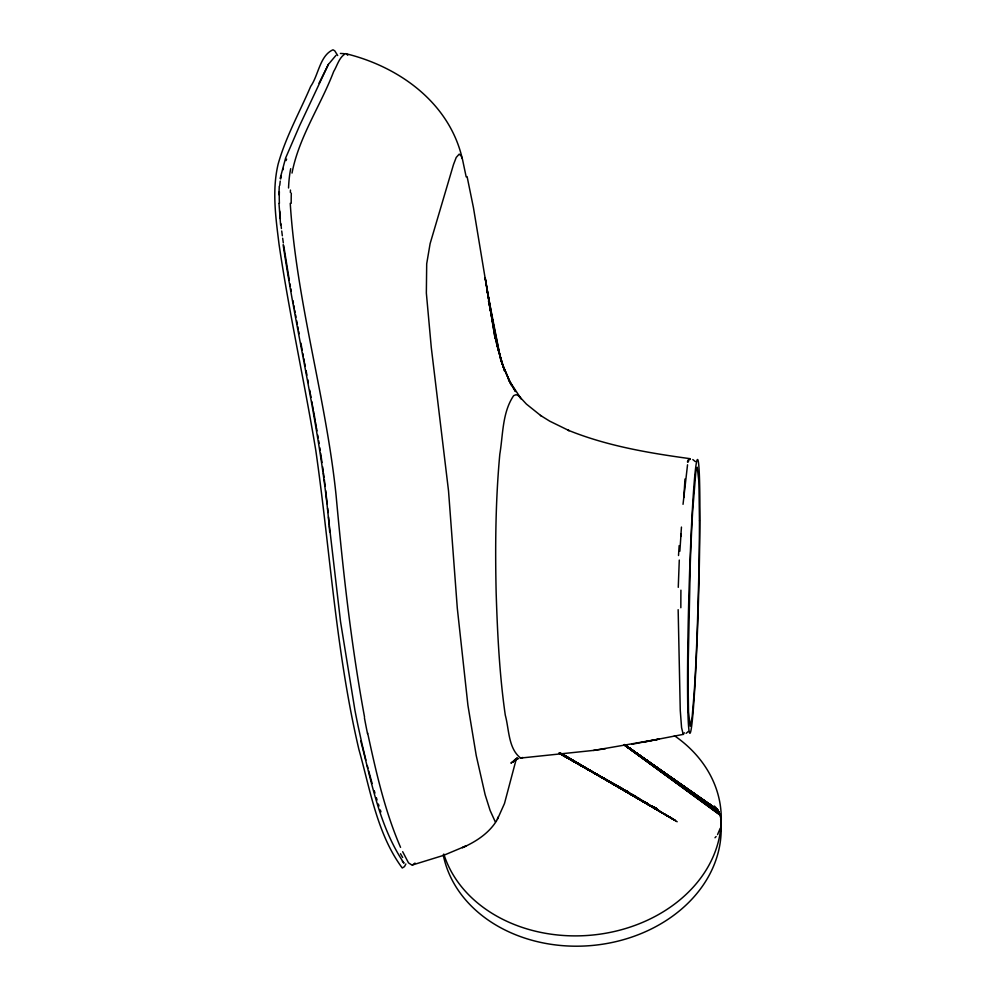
<?xml version="1.0" encoding="UTF-8"?>
<svg xmlns="http://www.w3.org/2000/svg" width="996" height="996" viewBox="0 0 996 996"><rect width="100%" height="100%" fill="white"/><g stroke="black" fill="none" stroke-linecap="round" stroke-linejoin="round"><path stroke-width="1.49" d="M678.264 587.329L679.284 560.063M290.359 192.489L290.459 190.062M721.191 822.198L721.129 823.493M278.917 194.73L279.278 186.24M679.857 551.236L681.027 534.055M683.032 504.325L687.539 464.796M292.015 173.067C298.937 136.85 320.712 105.551 333.685 71.5C337.295 65.624 339.163 57.046 345.637 53.635C398.998 66.57 449.271 102.675 462.244 158.551M280.723 178.931L280.86 178.184M280.137 178.508L285.615 158.053L299.584 125.708L328.381 64.416L335.963 55.378M281.009 177.462L281.308 176.031M720.27 828.211L717.556 834.598M688.136 462.082L689.493 458.72L690.377 459.442M282.876 169.918L283.374 168.249M684.314 732.745L683.206 734.338L681.575 727.665L680.256 710.322L678.152 609.689M286.051 160.568L286.599 159.136M516.252 759.126L504.486 803.511L497.427 819.272M498.349 816.745L496.593 820.841L495.236 821.762L490.119 810.495L485.139 794.721L476.237 755.566L467.933 705.367L457.301 608.207L448.524 490.879L431.293 347.592L426.35 293.036L426.699 263.778L430.11 243.647L453.504 164.539L456.218 157.443L459.231 154.106L461.322 156.223L462.48 159.31L466.178 176.89M328.381 64.416L319.019 83.228M405.87 863.98L404.476 866.607L402.26 868.002C377.098 834.15 370.201 789.517 358.934 749.602C335.814 651.16 330.137 549.966 315.757 450.18C304.403 381.393 289.201 313.279 279.042 244.294C275.78 217.85 271.858 190.535 278.108 164.216C285.678 137.037 299.659 112.212 310.69 86.378C318.471 75.372 319.803 55.564 332.975 49.8L334.756 50.833L337.694 55.527M496.294 821.239C488.414 833.64 475.615 841.869 462.418 847.683L466.315 845.816L443.606 855.352L412.02 865.113L408.497 862.86L402.67 851.692M415.021 863.071L412.469 865.038M716.124 836.516L715.004 837.748M515.43 759.176L513.861 760.969L516.936 758.168M516.775 758.28L512.38 762.276L517.559 758.168L510.923 763.148L516.189 759.326L514.509 759.948L518.729 758.516M686.095 733.355L688.323 731.475M522.95 757.483L520.584 758.018C508.197 748.407 509.143 729.184 505.283 715.14C499.432 674.529 497.452 633.468 496.145 592.495C495.124 546.368 495.547 500.129 499.818 454.164C503.08 434.692 502.221 412.518 513.662 395.624L516.177 394.677L518.742 395.86L521.331 399.172M683.517 734.338L631.85 744.286M645.545 741.796L659.377 739.069L594.214 750.337L520.796 758.043M593.454 750.436L605.468 748.718M340.395 53.435L344.093 53.672M689.967 458.658C648.633 453.006 606.938 445.959 568.081 430.185L569.177 430.67L549.717 421.159L540.455 415.407M622.6 788.844L559.179 753.2L623.994 789.84M627.99 791.882L625.264 790.351L629.348 792.741M610.436 781.922L559.217 753.237L623.969 789.728M613.113 783.429L622.562 788.72M625.239 790.226L627.941 791.733M559.117 753.138L623.994 789.878M636.17 796.775L626.683 791.347L629.397 792.891M632.099 794.422L636.158 796.713M560.412 753.848L634.128 795.767M636.855 797.398L646.242 802.726M654.31 807.345L656.974 808.852M651.67 805.938L657.049 809.013M560.337 753.711L659.19 810.856L560.138 753.113L662.041 812.699L561.433 753.648M644.972 802.129L647.649 803.66M651.683 805.963L657.061 809.038M657.148 809.238L651.758 806.138L657.198 809.35M655.069 808.329L659.078 810.657M560.225 753.449L652.355 806.698M675.45 820.53L664.718 814.23L675.45 820.555M657.111 809.823L561.37 753.486L677.18 821.75M659.775 811.379L674.404 819.982L561.395 753.636M717.593 809.823L624.716 744.896L717.593 809.823L624.803 745.033L719.224 812.898M625.588 745.531L718.091 810.657L624.392 744.684M624.791 744.933L717.792 810.146M718.191 810.819L624.392 744.56L718.191 810.819L718.552 811.491L625.276 745.257L719 812.412L625.339 745.245L718.589 811.553M624.467 744.697L718.377 811.155M720.618 817.629L719.249 812.973L624.965 745.12L719.137 812.686L624.928 745.008M719.336 813.172L624.978 745.145L719.237 812.935M624.517 744.884L719.573 813.769M625.027 745.245L719.498 813.583M719.784 814.392L624.554 745.058L719.934 814.815M624.592 745.269L719.996 815.027M541.612 416.266L526.398 404.077L519.252 396.346M346.508 53.884L347.729 55.253M714.269 806.038L714.979 806.623M692.818 459.567L695.32 461.559M715.701 807.32L716.361 808.08M402.309 861.179L403.99 863.146C379.576 826.991 371.657 782.321 360.726 740.8M520.572 397.977L508.458 379.538L515.542 391.59L509.877 382.041L501.66 362.519L511.259 384.954L503.142 366.653L496.817 344.591L486.882 289.4L501.187 361.834L488.526 300.78L498.349 350.48L504.586 370.998L496.817 344.591L485.152 277.685L495.199 338.852L473.461 207.753L467.099 176.591M716.796 808.64L717.494 809.661M400.554 847.359C384.73 810.856 376.002 771.713 367.624 732.969M380.298 809.947L380.945 811.865M378.356 804.046L379.003 806.038M376.364 797.721L377.073 799.987M374.247 790.749L374.944 793.102M372.143 783.503L368.645 770.842M367.263 765.551L367.96 768.215M365.893 760.147L362.258 745.02M361.934 743.614L358.074 725.947A569.314 106.41 -90 0 1 354.937 710.297L340.532 621.629L329.365 525.739M300.879 343.085L302.186 350.019M302.846 353.48L303.282 355.784M303.78 358.448L304.365 361.511M304.651 363.03L305.224 366.067M297.792 326.676L298.227 329.041M298.676 331.394L299.111 333.747M306.071 370.612L306.93 375.131M296.671 320.737L297.343 324.31M307.764 379.65L308.324 382.651M295.588 314.873L296.024 317.214M309.719 390.121L310.266 393.096M310.528 394.503L311.051 397.317M294.716 310.179L295.152 312.532M364.548 717.108C351.003 643.74 342.873 569.513 336.075 495.261C325.916 397.18 296.41 301.838 290.247 203.333M311.823 401.525L312.333 404.339M293.845 305.448L294.281 307.814M292.973 300.705L293.409 303.083M312.595 405.733L313.354 409.929M313.603 411.323L315.346 421.109M290.795 288.703L291.23 291.118M289.936 283.848L290.371 286.275M315.583 422.503L316.317 426.686M289.301 280.237L283.686 245.414M316.554 428.081L317.027 430.882M317.736 435.065L318.197 437.867M318.658 440.668L319.118 443.469M283.125 244.717C297.48 340.657 321.82 435.065 329.688 531.939M319.791 447.69L320.226 450.503M320.662 453.329L322.019 462.53M283.325 242.924L282.665 238.193M322.629 466.8L323.214 471.096M323.501 473.249L324.074 477.557M282.341 235.815L281.719 230.997M324.347 479.723L325.144 486.235M281.42 228.57L280.86 223.652M325.667 490.592L326.165 494.962M326.327 496.431L327.124 503.739M327.584 508.147L328.045 512.542M328.481 516.936L329.215 524.27M280.598 224.996L278.98 203.346M280.337 218.672L279.702 211.077M699.453 520.759L698.931 482.101L697.237 467.236L696.117 470.685A133.364 4.731 -88.4 0 0 695.718 473.287L692.693 510.612A115.885 4.133 -88.5 0 0 691.286 538.263L690.626 554.237A132.705 4.694 -88.5 0 0 690.315 562.553L687.962 674.317L688.51 711.903L690.191 726.246L692.12 717.369L694.212 692.432A145.217 5.192 -88.5 0 0 694.586 686.481L695.357 673.022A121.537 4.295 -88.4 0 0 697.449 623.645L698.657 581.365A126.243 4.482 -88.4 0 0 699.453 520.858M279.39 203.358A40.301 11.093 88.1 0 1 279.366 191.73M279.776 185.331A40.301 11.093 88.1 0 1 280.25 181.085M288.541 187.995A46.775 11.84 88 0 1 290.708 168.698M291.206 203.333A59.748 14.492 89.3 0 1 291.305 193.162M367.512 733.678A577.68 104.157 -90 0 1 364.424 717.842M402.67 857.506A384.381 62.773 87.1 0 1 400.517 853.734M680.841 607.734A139.353 9.823 -89.8 0 1 680.915 590.167M678.513 555.507A139.166 8.478 -87.3 0 1 679.172 545.596M681.451 527.071A120.578 0.909 -85.9 0 1 680.816 536.408M684.974 479.014A124.824 0.984 -85.9 0 1 683.829 497.527M687.452 461.982A140.959 9.188 89.1 0 1 688.087 460.028M720.656 819.247A140.013 112.859 -4.7 0 1 598.422 944.793A140.013 112.859 -4.7 0 1 443.232 854.829M674.392 735.683A140.984 112.971 -4.7 0 1 653.115 917.465A140.984 112.971 -4.7 0 1 443.805 854.045M709.662 804.083A6.897 5.478 2.5 0 1 710.098 804.146M639.519 798.842L636.83 797.31L639.494 798.817M656.949 808.752L654.26 807.233L656.937 808.74M647.724 803.822L645.035 802.278L647.736 803.859M649.106 804.668L645.072 802.34L649.118 804.706M718.614 811.603L625.276 745.17L718.626 811.64M719.722 814.18L624.554 745.008L719.722 814.18M695.918 666.959A136.801 4.856 -88.4 0 0 697.474 459.554A136.801 4.856 -88.4 0 0 687.626 662.315A136.801 4.856 -88.4 0 0 695.918 666.959"/></g></svg>
